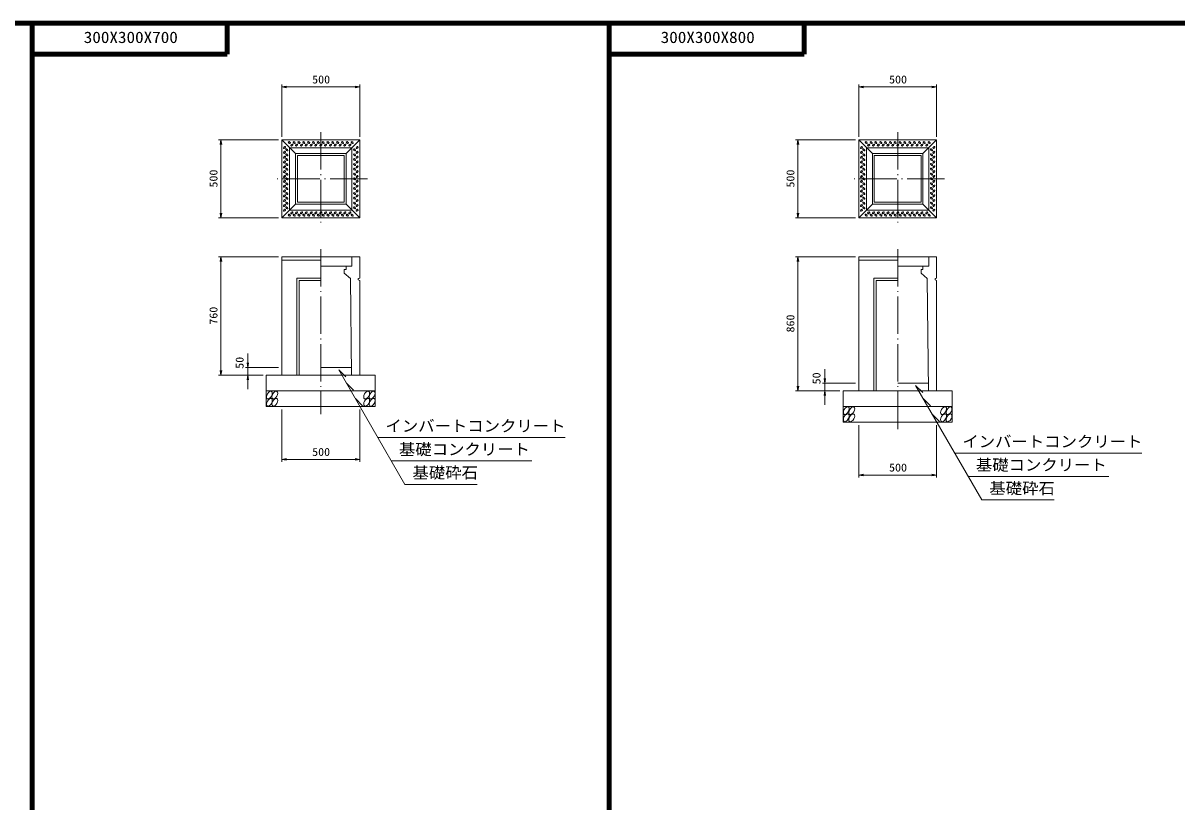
# Model space of a CAD drawing. Units: millimetres, scale not verified. Extents: x -8410 to 41710, y -74801 to 5940.
# Drawn here: x 19451 to 26851, y -10938 to -5940 of the extents above; entities that cross this region are included whole.
import ezdxf
from ezdxf.enums import TextEntityAlignment as Align

# ---------------------------------------------------------------- set-up
doc = ezdxf.new("R2010")
doc.units = ezdxf.units.MM
doc.header["$LTSCALE"] = 20
doc.linetypes.add('LONG_DASHED_DOTTED', pattern=[15.25, 12, -1.5, 0.25, -1.5])
for name, color, linetype, lineweight in [('0-0_グループ[0](0)-D-BMK(0)', 2, 'LONG_DASHED_DOTTED', 13), ('0-1_グループ[0](0)-D-STR(1)', 1, 'Continuous', 13), ('0-2_グループ[0](0)-D-STR-DIM(2)', 7, 'Continuous', 13), ('0-3_グループ[0](0)-D-STR-HTXT(3)', 7, 'Continuous', 13), ('0-5_グループ[0](0)-D-TTL(5)', 2, 'Continuous', 140)]:
    doc.layers.add(name, color=color, linetype=linetype, lineweight=lineweight)
doc.layers.add('0-4_グループ[0](0)-D-STR-TXT(4)', color=7, linetype='Continuous')
doc.layers.add('0-6_グループ[0](0)-D-TTL-TXT(6)', color=7, linetype='Continuous')
doc.styles.add('ＭＳ ゴシック', font='')
doc.styles.get('ＭＳ ゴシック').set_extended_font_data('MS Gothic')

msp = doc.modelspace()

# ---------------------------------------------------------------- linework, layer by layer
at = {"layer": '0-0_グループ[0](0)-D-BMK(0)'}
for p, q in [((21360, -6640), (21360, -7240)), ((25060, -6640), (25060, -7240)), ((21660, -6940), (21060, -6940)), ((25360, -6940), (24760, -6940)), ((21360, -7390), (21360, -8450)), ((25060, -7390), (25060, -8550))]:
    msp.add_line(p, q, dxfattribs=at)
at = {"layer": '0-1_グループ[0](0)-D-STR(1)'}
for p, q in [((21110, -7190), (21110, -6690)), ((21110, -6690), (21610, -6690)), ((21110, -6690), (21198, -6778)), ((21610, -6690), (21522, -6778)), ((21610, -7190), (21610, -6690)), ((24810, -7190), (24810, -6690)), ((24810, -6690), (25310, -6690)), ((24810, -6690), (24898, -6778)), ((25310, -6690), (25222, -6778)), ((25310, -7190), (25310, -6690)), ((21160, -7140), (21160, -6740)), ((21160, -6740), (21560, -6740)), ((21198, -7102), (21198, -6778)), ((21198, -6778), (21522, -6778)), ((21210, -7090), (21210, -6790)), ((21210, -6790), (21510, -6790)), ((21510, -6790), (21510, -7090)), ((21522, -6778), (21522, -7102)), ((21560, -6740), (21560, -7140)), ((24860, -7140), (24860, -6740)), ((24860, -6740), (25260, -6740)), ((24898, -7102), (24898, -6778)), ((24898, -6778), (25222, -6778)), ((24910, -7090), (24910, -6790)), ((24910, -6790), (25210, -6790)), ((25210, -6790), (25210, -7090)), ((25222, -6778), (25222, -7102)), ((25260, -6740), (25260, -7140)), ((21110, -7190), (21198, -7102)), ((21198, -7102), (21522, -7102)), ((21510, -7090), (21210, -7090)), ((21610, -7190), (21522, -7102)), ((24810, -7190), (24898, -7102)), ((24898, -7102), (25222, -7102)), ((25210, -7090), (24910, -7090)), ((25310, -7190), (25222, -7102)), ((21160, -7140), (21560, -7140)), ((24860, -7140), (25260, -7140)), ((21110, -7190), (21610, -7190)), ((24810, -7190), (25310, -7190)), ((21110, -7440), (21110, -8200)), ((21110, -7440), (21610, -7440)), ((21110, -7462), (21360, -7462)), ((21610, -7440), (21610, -7576.5)), ((24810, -7440), (24810, -8300)), ((24810, -7440), (25310, -7440)), ((24810, -7462), (25060, -7462)), ((25310, -7440), (25310, -7576.5)), ((21510, -7522), (21510, -7545)), ((21510, -7522), (21522, -7522)), ((21510, -7545), (21550, -7580)), ((21522, -7500), (21522, -7522)), ((25210, -7522), (25210, -7545)), ((25210, -7522), (25222, -7522)), ((25210, -7545), (25250, -7580)), ((25222, -7500), (25222, -7522)), ((21206.5, -7576.5), (21360, -7576.5)), ((21206.5, -7576.5), (21206.5, -8200)), ((21221.5, -7591.5), (21221.5, -8200)), ((21221.5, -7591.5), (21360, -7591.5)), ((21550, -7580), (21556.74, -8200)), ((21600, -7580), (21610, -7576.5)), ((21610, -7591.5), (21610, -8200)), ((24906.5, -7576.5), (25060, -7576.5)), ((24906.5, -7576.5), (24906.5, -8300)), ((24921.5, -7591.5), (24921.5, -8300)), ((24921.5, -7591.5), (25060, -7591.5)), ((25250, -7580), (25257.83, -8300)), ((25300, -7580), (25310, -7576.5)), ((25310, -7591.5), (25310, -8300)), ((21010, -8200), (21010, -8400)), ((21710, -8200), (21010, -8200)), ((21556.2, -8150), (21360, -8150)), ((21710, -8200), (21710, -8400)), ((25257.28, -8250), (25060, -8250)), ((21710, -8300), (21010, -8300)), ((24710, -8300), (24710, -8500)), ((25410, -8300), (24710, -8300)), ((25410, -8300), (25410, -8500)), ((21710, -8400), (21010, -8400)), ((25410, -8400), (24710, -8400)), ((25410, -8500), (24710, -8500))]:
    msp.add_line(p, q, dxfattribs=at)
for points in [[(21560, -7440), (21560, -7500), (21360, -7500)], [(25260, -7440), (25260, -7500), (25060, -7500)], [(21610, -7591.5), (21600, -7588), (21600, -7580)], [(25310, -7591.5), (25300, -7588), (25300, -7580)]]:
    msp.add_lwpolyline(points, dxfattribs=at)
for centre, major_axis, ratio in [((21127.25, -6738.5), (-6.01, -6.01), 0.529412), ((21158.5, -6707.25), (-6.01, 6.01), 0.529412), ((21174, -6722.75), (6.01, 6.01), 0.529412), ((21189.5, -6707.25), (-6.01, 6.01), 0.529412), ((21205, -6722.75), (6.01, 6.01), 0.529412), ((21220.5, -6707.25), (-6.01, 6.01), 0.529412), ((21236, -6722.75), (6.01, 6.01), 0.529412), ((21251.5, -6707.25), (-6.01, 6.01), 0.529412), ((21267, -6722.75), (6.01, 6.01), 0.529412), ((21282.5, -6707.25), (-6.01, 6.01), 0.529412), ((21298, -6722.75), (6.01, 6.01), 0.529412), ((21313.5, -6707.25), (-6.01, 6.01), 0.529412), ((21329, -6722.75), (6.01, 6.01), 0.529412), ((21344.5, -6707.25), (-6.01, 6.01), 0.529412), ((21360, -6722.75), (6.01, 6.01), 0.529412), ((21375.5, -6707.25), (-6.01, 6.01), 0.529412), ((21391, -6722.75), (6.01, 6.01), 0.529412), ((21406.5, -6707.25), (-6.01, 6.01), 0.529412), ((21422, -6722.75), (6.01, 6.01), 0.529412), ((21437.5, -6707.25), (-6.01, 6.01), 0.529412), ((21453, -6722.75), (6.01, 6.01), 0.529412), ((21468.5, -6707.25), (-6.01, 6.01), 0.529412), ((21484, -6722.75), (6.01, 6.01), 0.529412), ((21499.5, -6707.25), (-6.01, 6.01), 0.529412), ((21515, -6722.75), (6.01, 6.01), 0.529412), ((21530.5, -6707.25), (-6.01, 6.01), 0.529412), ((21546, -6722.75), (6.01, 6.01), 0.529412), ((21561.5, -6707.25), (-6.01, 6.01), 0.529412), ((21592.75, -6738.5), (6.01, 6.01), 0.529412), ((24827.25, -6738.5), (-6.01, -6.01), 0.529412), ((24858.5, -6707.25), (-6.01, 6.01), 0.529412), ((24874, -6722.75), (6.01, 6.01), 0.529412), ((24889.5, -6707.25), (-6.01, 6.01), 0.529412), ((24905, -6722.75), (6.01, 6.01), 0.529412), ((24920.5, -6707.25), (-6.01, 6.01), 0.529412), ((24936, -6722.75), (6.01, 6.01), 0.529412), ((24951.5, -6707.25), (-6.01, 6.01), 0.529412), ((24967, -6722.75), (6.01, 6.01), 0.529412), ((24982.5, -6707.25), (-6.01, 6.01), 0.529412), ((24998, -6722.75), (6.01, 6.01), 0.529412), ((25013.5, -6707.25), (-6.01, 6.01), 0.529412), ((25029, -6722.75), (6.01, 6.01), 0.529412), ((25044.5, -6707.25), (-6.01, 6.01), 0.529412), ((25060, -6722.75), (6.01, 6.01), 0.529412), ((25075.5, -6707.25), (-6.01, 6.01), 0.529412), ((25091, -6722.75), (6.01, 6.01), 0.529412), ((25106.5, -6707.25), (-6.01, 6.01), 0.529412), ((25122, -6722.75), (6.01, 6.01), 0.529412), ((25137.5, -6707.25), (-6.01, 6.01), 0.529412), ((25153, -6722.75), (6.01, 6.01), 0.529412), ((25168.5, -6707.25), (-6.01, 6.01), 0.529412), ((25184, -6722.75), (6.01, 6.01), 0.529412), ((25199.5, -6707.25), (-6.01, 6.01), 0.529412), ((25215, -6722.75), (6.01, 6.01), 0.529412), ((25230.5, -6707.25), (-6.01, 6.01), 0.529412), ((25246, -6722.75), (6.01, 6.01), 0.529412), ((25261.5, -6707.25), (-6.01, 6.01), 0.529412), ((25292.75, -6738.5), (6.01, 6.01), 0.529412), ((21127.25, -6769.5), (-6.01, -6.01), 0.529412), ((21127.25, -6800.5), (-6.01, -6.01), 0.529412), ((21142.75, -6754), (-6.01, 6.01), 0.529412), ((21142.75, -6785), (-6.01, 6.01), 0.529412), ((21577.25, -6754), (6.01, -6.01), 0.529412), ((21577.25, -6785), (6.01, -6.01), 0.529412), ((21592.75, -6769.5), (6.01, 6.01), 0.529412), ((21592.75, -6800.5), (6.01, 6.01), 0.529412), ((24827.25, -6769.5), (-6.01, -6.01), 0.529412), ((24827.25, -6800.5), (-6.01, -6.01), 0.529412), ((24842.75, -6754), (-6.01, 6.01), 0.529412), ((24842.75, -6785), (-6.01, 6.01), 0.529412), ((25277.25, -6754), (6.01, -6.01), 0.529412), ((25277.25, -6785), (6.01, -6.01), 0.529412), ((25292.75, -6769.5), (6.01, 6.01), 0.529412), ((25292.75, -6800.5), (6.01, 6.01), 0.529412), ((21127.25, -6831.5), (-6.01, -6.01), 0.529412), ((21127.25, -6862.5), (-6.01, -6.01), 0.529412), ((21142.75, -6816), (-6.01, 6.01), 0.529412), ((21142.75, -6847), (-6.01, 6.01), 0.529412), ((21142.75, -6878), (-6.01, 6.01), 0.529412), ((21577.25, -6816), (6.01, -6.01), 0.529412), ((21577.25, -6847), (6.01, -6.01), 0.529412), ((21577.25, -6878), (6.01, -6.01), 0.529412), ((21592.75, -6831.5), (6.01, 6.01), 0.529412), ((21592.75, -6862.5), (6.01, 6.01), 0.529412), ((24827.25, -6831.5), (-6.01, -6.01), 0.529412), ((24827.25, -6862.5), (-6.01, -6.01), 0.529412), ((24842.75, -6816), (-6.01, 6.01), 0.529412), ((24842.75, -6847), (-6.01, 6.01), 0.529412), ((24842.75, -6878), (-6.01, 6.01), 0.529412), ((25277.25, -6816), (6.01, -6.01), 0.529412), ((25277.25, -6847), (6.01, -6.01), 0.529412), ((25277.25, -6878), (6.01, -6.01), 0.529412), ((25292.75, -6831.5), (6.01, 6.01), 0.529412), ((25292.75, -6862.5), (6.01, 6.01), 0.529412), ((21127.25, -6893.5), (-6.01, -6.01), 0.529412), ((21127.25, -6924.5), (-6.01, -6.01), 0.529412), ((21127.25, -6955.5), (-6.01, -6.01), 0.529412), ((21142.75, -6909), (-6.01, 6.01), 0.529412), ((21142.75, -6940), (-6.01, 6.01), 0.529412), ((21577.25, -6909), (6.01, -6.01), 0.529412), ((21577.25, -6940), (6.01, -6.01), 0.529412), ((21592.75, -6893.5), (6.01, 6.01), 0.529412), ((21592.75, -6924.5), (6.01, 6.01), 0.529412), ((21592.75, -6955.5), (6.01, 6.01), 0.529412), ((24827.25, -6893.5), (-6.01, -6.01), 0.529412), ((24827.25, -6924.5), (-6.01, -6.01), 0.529412), ((24827.25, -6955.5), (-6.01, -6.01), 0.529412), ((24842.75, -6909), (-6.01, 6.01), 0.529412), ((24842.75, -6940), (-6.01, 6.01), 0.529412), ((25277.25, -6909), (6.01, -6.01), 0.529412), ((25277.25, -6940), (6.01, -6.01), 0.529412), ((25292.75, -6893.5), (6.01, 6.01), 0.529412), ((25292.75, -6924.5), (6.01, 6.01), 0.529412), ((25292.75, -6955.5), (6.01, 6.01), 0.529412), ((21127.25, -6986.5), (-6.01, -6.01), 0.529412), ((21127.25, -7017.5), (-6.01, -6.01), 0.529412), ((21142.75, -6971), (-6.01, 6.01), 0.529412), ((21142.75, -7002), (-6.01, 6.01), 0.529412), ((21142.75, -7033), (-6.01, 6.01), 0.529412), ((21577.25, -6971), (6.01, -6.01), 0.529412), ((21577.25, -7002), (6.01, -6.01), 0.529412), ((21577.25, -7033), (6.01, -6.01), 0.529412), ((21592.75, -6986.5), (6.01, 6.01), 0.529412), ((21592.75, -7017.5), (6.01, 6.01), 0.529412), ((24827.25, -6986.5), (-6.01, -6.01), 0.529412), ((24827.25, -7017.5), (-6.01, -6.01), 0.529412), ((24842.75, -6971), (-6.01, 6.01), 0.529412), ((24842.75, -7002), (-6.01, 6.01), 0.529412), ((24842.75, -7033), (-6.01, 6.01), 0.529412), ((25277.25, -6971), (6.01, -6.01), 0.529412), ((25277.25, -7002), (6.01, -6.01), 0.529412), ((25277.25, -7033), (6.01, -6.01), 0.529412), ((25292.75, -6986.5), (6.01, 6.01), 0.529412), ((25292.75, -7017.5), (6.01, 6.01), 0.529412), ((21127.25, -7048.5), (-6.01, -6.01), 0.529412), ((21127.25, -7079.5), (-6.01, -6.01), 0.529412), ((21127.25, -7110.5), (-6.01, -6.01), 0.529412), ((21142.75, -7064), (-6.01, 6.01), 0.529412), ((21142.75, -7095), (-6.01, 6.01), 0.529412), ((21577.25, -7064), (6.01, -6.01), 0.529412), ((21577.25, -7095), (6.01, -6.01), 0.529412), ((21592.75, -7048.5), (6.01, 6.01), 0.529412), ((21592.75, -7079.5), (6.01, 6.01), 0.529412), ((21592.75, -7110.5), (6.01, 6.01), 0.529412), ((24827.25, -7048.5), (-6.01, -6.01), 0.529412), ((24827.25, -7079.5), (-6.01, -6.01), 0.529412), ((24827.25, -7110.5), (-6.01, -6.01), 0.529412), ((24842.75, -7064), (-6.01, 6.01), 0.529412), ((24842.75, -7095), (-6.01, 6.01), 0.529412), ((25277.25, -7064), (6.01, -6.01), 0.529412), ((25277.25, -7095), (6.01, -6.01), 0.529412), ((25292.75, -7048.5), (6.01, 6.01), 0.529412), ((25292.75, -7079.5), (6.01, 6.01), 0.529412), ((25292.75, -7110.5), (6.01, 6.01), 0.529412), ((21127.25, -7141.5), (-6.01, -6.01), 0.529412), ((21142.75, -7126), (-6.01, 6.01), 0.529412), ((21158.5, -7172.75), (6.01, -6.01), 0.529412), ((21174, -7157.25), (-6.01, -6.01), 0.529412), ((21189.5, -7172.75), (6.01, -6.01), 0.529412), ((21205, -7157.25), (-6.01, -6.01), 0.529412), ((21220.5, -7172.75), (6.01, -6.01), 0.529412), ((21236, -7157.25), (-6.01, -6.01), 0.529412), ((21251.5, -7172.75), (6.01, -6.01), 0.529412), ((21267, -7157.25), (-6.01, -6.01), 0.529412), ((21282.5, -7172.75), (6.01, -6.01), 0.529412), ((21298, -7157.25), (-6.01, -6.01), 0.529412), ((21313.5, -7172.75), (6.01, -6.01), 0.529412), ((21329, -7157.25), (-6.01, -6.01), 0.529412), ((21344.5, -7172.75), (6.01, -6.01), 0.529412), ((21360, -7157.25), (-6.01, -6.01), 0.529412), ((21375.5, -7172.75), (6.01, -6.01), 0.529412), ((21391, -7157.25), (-6.01, -6.01), 0.529412), ((21406.5, -7172.75), (6.01, -6.01), 0.529412), ((21422, -7157.25), (-6.01, -6.01), 0.529412), ((21437.5, -7172.75), (6.01, -6.01), 0.529412), ((21453, -7157.25), (-6.01, -6.01), 0.529412), ((21468.5, -7172.75), (6.01, -6.01), 0.529412), ((21484, -7157.25), (-6.01, -6.01), 0.529412), ((21499.5, -7172.75), (6.01, -6.01), 0.529412), ((21515, -7157.25), (-6.01, -6.01), 0.529412), ((21530.5, -7172.75), (6.01, -6.01), 0.529412), ((21546, -7157.25), (-6.01, -6.01), 0.529412), ((21561.5, -7172.75), (6.01, -6.01), 0.529412), ((21577.25, -7126), (6.01, -6.01), 0.529412), ((21592.75, -7141.5), (6.01, 6.01), 0.529412), ((24827.25, -7141.5), (-6.01, -6.01), 0.529412), ((24842.75, -7126), (-6.01, 6.01), 0.529412), ((24858.5, -7172.75), (6.01, -6.01), 0.529412), ((24874, -7157.25), (-6.01, -6.01), 0.529412), ((24889.5, -7172.75), (6.01, -6.01), 0.529412), ((24905, -7157.25), (-6.01, -6.01), 0.529412), ((24920.5, -7172.75), (6.01, -6.01), 0.529412), ((24936, -7157.25), (-6.01, -6.01), 0.529412), ((24951.5, -7172.75), (6.01, -6.01), 0.529412), ((24967, -7157.25), (-6.01, -6.01), 0.529412), ((24982.5, -7172.75), (6.01, -6.01), 0.529412), ((24998, -7157.25), (-6.01, -6.01), 0.529412), ((25013.5, -7172.75), (6.01, -6.01), 0.529412), ((25029, -7157.25), (-6.01, -6.01), 0.529412), ((25044.5, -7172.75), (6.01, -6.01), 0.529412), ((25060, -7157.25), (-6.01, -6.01), 0.529412), ((25075.5, -7172.75), (6.01, -6.01), 0.529412), ((25091, -7157.25), (-6.01, -6.01), 0.529412), ((25106.5, -7172.75), (6.01, -6.01), 0.529412), ((25122, -7157.25), (-6.01, -6.01), 0.529412), ((25137.5, -7172.75), (6.01, -6.01), 0.529412), ((25153, -7157.25), (-6.01, -6.01), 0.529412), ((25168.5, -7172.75), (6.01, -6.01), 0.529412), ((25184, -7157.25), (-6.01, -6.01), 0.529412), ((25199.5, -7172.75), (6.01, -6.01), 0.529412), ((25215, -7157.25), (-6.01, -6.01), 0.529412), ((25230.5, -7172.75), (6.01, -6.01), 0.529412), ((25246, -7157.25), (-6.01, -6.01), 0.529412), ((25261.5, -7172.75), (6.01, -6.01), 0.529412), ((25277.25, -7126), (6.01, -6.01), 0.529412), ((25292.75, -7141.5), (6.01, 6.01), 0.529412), ((21030.43, -8327), (-13.75, -23.82), 0.545455), ((21030.43, -8373), (-13.75, -23.82), 0.545455), ((21065.43, -8327), (-13.75, -23.82), 0.545455), ((21065.43, -8373), (-13.75, -23.82), 0.545455), ((21654.43, -8327), (-13.75, -23.82), 0.545455), ((21654.43, -8373), (-13.75, -23.82), 0.545455), ((21689.43, -8327), (-13.75, -23.82), 0.545455), ((21689.43, -8373), (-13.75, -23.82), 0.545455), ((24730.43, -8427), (-13.75, -23.82), 0.545455), ((24765.43, -8427), (-13.75, -23.82), 0.545455), ((25354.43, -8427), (-13.75, -23.82), 0.545455), ((25389.43, -8427), (-13.75, -23.82), 0.545455), ((24730.43, -8473), (-13.75, -23.82), 0.545455), ((24765.43, -8473), (-13.75, -23.82), 0.545455), ((25354.43, -8473), (-13.75, -23.82), 0.545455), ((25389.43, -8473), (-13.75, -23.82), 0.545455)]:
    msp.add_ellipse(centre, major_axis=major_axis, ratio=ratio, dxfattribs=at)
at = {"layer": '0-2_グループ[0](0)-D-STR-DIM(2)'}
for p, q in [((21110, -6670), (21110, -6335)), ((21110, -6350), (21610, -6350)), ((21610, -6670), (21610, -6335)), ((24810, -6670), (24810, -6335)), ((24810, -6350), (25310, -6350)), ((25310, -6670), (25310, -6335)), ((21090, -6690), (20705, -6690)), ((20720, -7190), (20720, -6690)), ((24790, -6690), (24405, -6690)), ((24420, -7190), (24420, -6690)), ((21090, -7190), (20705, -7190)), ((24790, -7190), (24405, -7190)), ((21090, -7440), (20705, -7440)), ((20720, -8200), (20720, -7440)), ((24790, -7440), (24405, -7440)), ((24420, -8300), (24420, -7440)), ((20892.48, -8290), (20892.48, -8060)), ((20892.48, -8150), (20892.48, -8060)), ((20990, -8200), (20705, -8200)), ((21090, -8150), (20877.48, -8150)), ((20990, -8200), (20877.48, -8200)), ((20892.48, -8290), (20892.48, -8200)), ((24592.48, -8390), (24592.48, -8160)), ((24592.48, -8250), (24592.48, -8160)), ((24790, -8250), (24577.48, -8250)), ((24690, -8300), (24405, -8300)), ((24690, -8300), (24577.48, -8300)), ((24592.48, -8390), (24592.48, -8300)), ((21110, -8420), (21110, -8755)), ((21610, -8420), (21610, -8755)), ((24810, -8520), (24810, -8855)), ((25310, -8520), (25310, -8855)), ((21110, -8740), (21610, -8740)), ((24810, -8840), (25310, -8840))]:
    msp.add_line(p, q, dxfattribs=at)
for points in [[(21140, -6345), (21110, -6350), (21140, -6355)], [(21580, -6355), (21610, -6350), (21580, -6345)], [(24840, -6345), (24810, -6350), (24840, -6355)], [(25280, -6355), (25310, -6350), (25280, -6345)], [(20725, -6720), (20720, -6690), (20715, -6720)], [(24425, -6720), (24420, -6690), (24415, -6720)], [(20715, -7160), (20720, -7190), (20725, -7160)], [(24415, -7160), (24420, -7190), (24425, -7160)], [(20725, -7470), (20720, -7440), (20715, -7470)], [(24425, -7470), (24420, -7440), (24415, -7470)], [(20887.48, -8120), (20892.48, -8150), (20897.48, -8120)], [(20715, -8170), (20720, -8200), (20725, -8170)], [(20897.48, -8230), (20892.48, -8200), (20887.48, -8230)], [(24415, -8270), (24420, -8300), (24425, -8270)], [(24587.48, -8220), (24592.48, -8250), (24597.48, -8220)], [(24597.48, -8330), (24592.48, -8300), (24587.48, -8330)], [(21140, -8735), (21110, -8740), (21140, -8745)], [(21580, -8745), (21610, -8740), (21580, -8735)], [(24840, -8835), (24810, -8840), (24840, -8845)], [(25280, -8845), (25310, -8840), (25280, -8835)]]:
    msp.add_lwpolyline(points, dxfattribs=at)
at = {"layer": '0-3_グループ[0](0)-D-STR-HTXT(3)'}
for p, q in [((21475, -8165), (21899.35, -8900)), ((21475, -8165), (21520.75, -8210.75)), ((21524.07, -8250), (21569.83, -8295.75)), ((25175, -8265), (25599.35, -9000)), ((25175, -8265), (25220.75, -8310.75)), ((21581.81, -8350), (21627.56, -8395.75)), ((25224.07, -8350), (25269.83, -8395.75)), ((25281.81, -8450), (25327.56, -8495.75)), ((21726.15, -8600), (22926.75, -8600)), ((25426.15, -8700), (26626.75, -8700)), ((21812.75, -8750), (22714.21, -8750)), ((25512.75, -8850), (26414.21, -8850)), ((21899.35, -8900), (22363.55, -8900)), ((25599.35, -9000), (26063.55, -9000))]:
    msp.add_line(p, q, dxfattribs=at)
at = {"layer": '0-5_グループ[0](0)-D-TTL(5)'}
for p, q in [((8410, -5940), (34310, -5940)), ((8410, -5940), (34310, -5940)), ((19510, -21690), (19510, -5940)), ((19510, -21690), (19510, -5940)), ((20760, -6140), (20760, -5940)), ((23210, -21690), (23210, -5940)), ((24460, -6140), (24460, -5940)), ((19510, -6140), (20760, -6140)), ((23210, -6140), (24460, -6140))]:
    msp.add_line(p, q, dxfattribs=at)

# ---------------------------------------------------------------- texts
at = {"layer": '0-2_グループ[0](0)-D-STR-DIM(2)', "style": 'ＭＳ ゴシック', "width": 1.1}
for p in [(21304.7, -6343), (25004.7, -6343), (21304.7, -8733), (25004.7, -8833)]:
    msp.add_text('500', height=51.32, dxfattribs=at).set_placement(p, align=Align.BOTTOM_LEFT)
for s, p in [('500', (20713, -6995.3)), ('500', (24413, -6995.3)), ('760', (20713, -7875.3)), ('860', (24413, -7925.3)), ('50', (20880.47, -8158.3)), ('50', (24580.47, -8258.3))]:
    msp.add_text(s, height=51.32, rotation=90, dxfattribs=at).set_placement(p, align=Align.BOTTOM_LEFT)
at = {"layer": '0-4_グループ[0](0)-D-STR-TXT(4)', "style": 'ＭＳ ゴシック', "width": 1.05}
for s, p in [('インバートコンクリート', (21774.85, -8583.68)), ('インバートコンクリート', (25474.85, -8683.68)), ('基礎コンクリート', (21861.45, -8733.68)), ('基礎コンクリート', (25561.45, -8833.68)), ('基礎砕石', (21948.06, -8883.68)), ('基礎砕石', (25648.06, -8983.68))]:
    msp.add_text(s, height=73.31, dxfattribs=at).set_placement(p, align=Align.BOTTOM_LEFT)
at = {"layer": '0-6_グループ[0](0)-D-TTL-TXT(6)', "style": 'ＭＳ ゴシック', "width": 1.1}
for s, p in [('300X300X700', (19840, -6090)), ('300X300X800', (23540, -6090))]:
    msp.add_text(s, height=73.31, dxfattribs=at).set_placement(p, align=Align.BOTTOM_LEFT)

doc.saveas('drawing.dxf')
